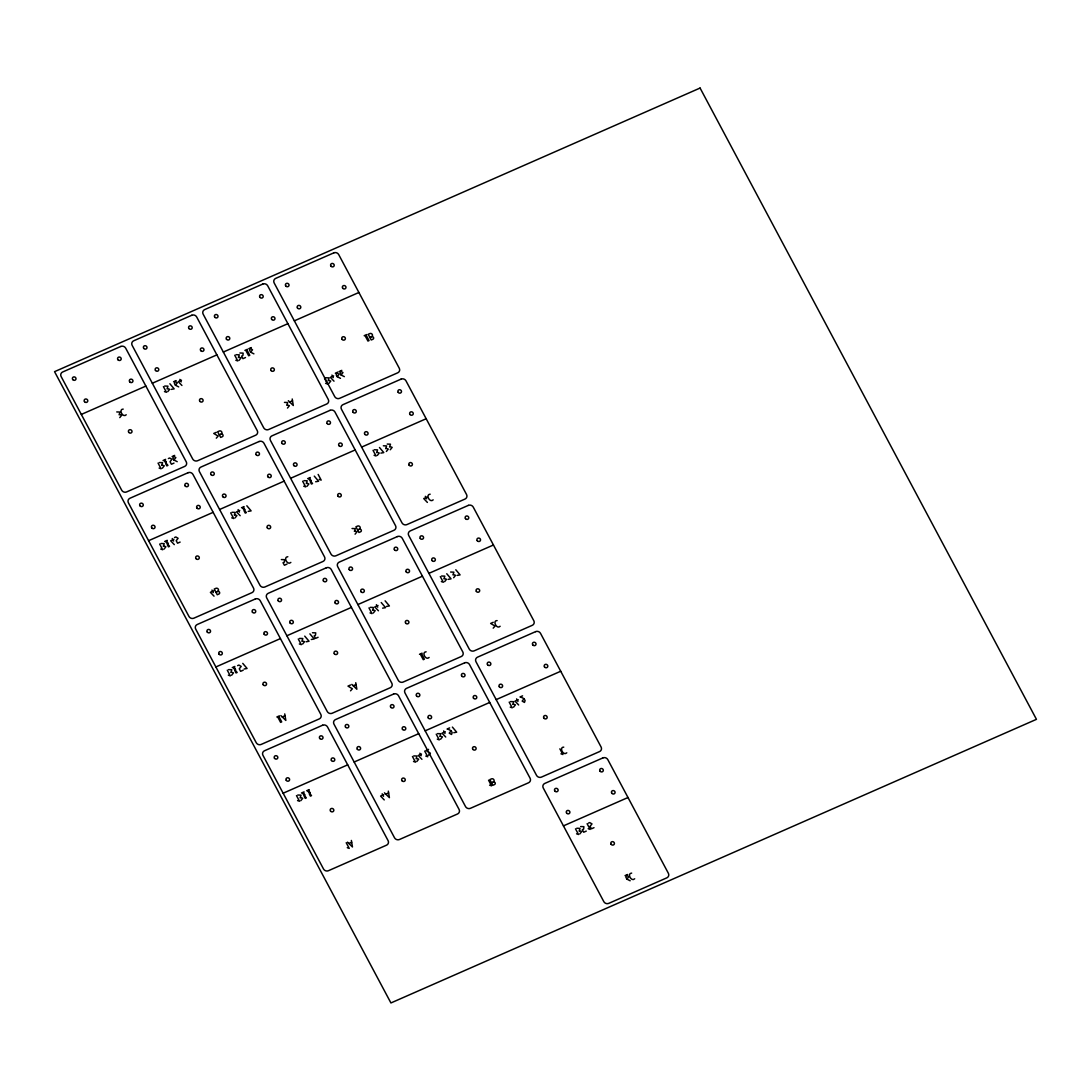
<?xml version="1.0" encoding="UTF-8"?>
<svg xmlns="http://www.w3.org/2000/svg" width="1091" height="1091" viewBox="0 0 1091 1091"><rect width="100%" height="100%" fill="white"/><g stroke="black" fill="none" stroke-linecap="round" stroke-linejoin="round"><path stroke-width="1.5" d="M119.083 414.812L120.01 412.057L116.751 411.934M167.032 388.901L167.959 386.159L164.7 386.037M161.673 465.393L162.6 462.652L159.341 462.529M163.295 546.359L164.223 543.618L160.963 543.495M238.356 357.562L239.284 354.82L236.024 354.684M234.306 515.157L235.233 512.415L231.974 512.293M286.783 405.266L287.71 402.511L284.465 402.388M328.146 380.65L329.073 377.895L325.827 377.772M230.883 672.479L231.81 669.738L228.564 669.601M306.271 483.545L307.198 480.79L303.953 480.667M301.893 641.276L302.821 638.535L299.575 638.412M376.64 452.629L377.568 449.874L374.308 449.751M354.384 531.372L355.311 528.63L352.052 528.508M385.682 448.66L386.609 445.905L383.35 445.783M389.555 446.955L390.483 444.201L387.223 444.078M300.093 797.889L301.034 795.148L297.775 795.012M372.577 610.224L373.504 607.482L370.258 607.346M443.914 578.885L444.842 576.143L441.582 576.007M452.956 574.916L453.883 572.175L450.624 572.039M416.066 758.777L416.994 756.036L413.748 755.899M439.85 736.48L440.791 733.738L437.532 733.616M512.797 704.431L513.725 701.69L510.479 701.568M579.103 831.124L580.03 828.369L576.784 828.246M216.291 438.173L218.132 436.114L213.768 433.441L216.359 432.309M350.525 690.835L352.366 688.776L348.002 686.103L350.579 684.971M493.187 628.157L495.028 626.084L490.664 623.425L493.241 622.293M428.531 755.245L430.372 753.185L426.008 750.513L428.586 749.381M81.32 414.43L145.88 386.078M152.331 383.241L216.891 354.875M223.341 352.038L287.888 323.672M294.352 320.836L358.898 292.483M173.564 381.741L176.156 380.609M244.902 350.402L247.48 349.27M248.775 348.697L251.353 347.565M239.897 352.993L243.157 353.116L242.87 355.584L241.588 356.143L242.925 358.666L245.516 357.534M181.515 380.2L178.283 381.618L181.924 385.478M175.419 385.218L177.328 382.818L175.024 381.495L174.41 383.323L175.419 385.218L178.706 386.896M250.616 352.175L252.526 349.775L250.234 348.452L249.607 350.279L250.616 352.175L253.903 353.852M123.201 409.098C118.223 409.125 122.778 418.235 126.229 414.785M167.728 391.71L169.637 389.31L167.673 388.614M239.052 360.371L240.961 357.971L238.997 357.275M119.778 417.608L121.687 415.221L119.724 414.525M364.176 335.687L366.753 334.555M369.89 337.46L371.513 336.751A1.473 1.364 24.5 0 1 373.477 337.446A1.473 1.364 24.5 0 1 372.849 339.274L371.24 339.983L368.212 334.296L369.822 333.587A1.841 1.705 24.5 0 1 372.276 334.46A1.841 1.705 24.5 0 1 371.513 336.751M335.332 373.204L337.924 372.072M339.206 371.499L341.797 370.367M333.601 375.918L330.368 377.336L334.01 381.182M337.187 376.668L339.096 374.281L336.792 372.945L336.178 374.786L337.187 376.668L340.474 378.345M341.06 374.977L342.969 372.577L340.665 371.254L340.051 373.081L341.06 374.977L344.347 376.64M328.855 383.459L330.764 381.059L328.8 380.364M289.715 402.02L292.511 400.792M219.332 434.9L220.941 434.191A1.473 1.364 24.5 0 1 222.905 434.886A1.473 1.364 24.5 0 1 222.291 436.714L220.668 437.423L217.641 431.736L219.264 431.027A1.841 1.705 24.5 0 1 221.718 431.9A1.841 1.705 24.5 0 1 220.941 434.191M163.05 460.511L165.627 459.366M172.092 456.543L174.669 455.397M168.382 458.547L169.678 457.988L171.969 459.311L170.06 461.711L171.41 464.234L173.987 463.102M287.492 408.061L289.401 405.675L287.438 404.979M173.933 460.007L175.842 457.606L173.551 456.283L172.923 458.111L173.933 460.007L177.219 461.684M162.368 468.203L164.277 465.802L162.314 465.107M148.594 540.7L213.154 512.334M219.605 509.497L284.165 481.131M290.615 478.294L355.161 449.942M361.626 447.105L426.172 418.739M164.673 541.477L167.25 540.331M241.493 507.724L244.07 506.592M307.648 478.649L310.239 477.517M174.519 537.536L175.815 536.963L178.106 538.286L176.196 540.686L177.547 543.209L180.124 542.077M173.905 539.363L170.673 540.781L174.315 544.627M239.747 510.438L236.515 511.856L240.17 515.702M163.991 549.168L165.9 546.768L163.936 546.073M235.001 517.966L236.911 515.579L234.947 514.884M306.98 486.354L308.889 483.954L306.926 483.258M377.336 455.438L379.245 453.038L377.281 452.342M386.378 451.456L388.287 449.069L386.323 448.374M390.251 449.765L392.16 447.365L390.196 446.669M281.369 559.56L284.628 559.683L284.342 562.151L283.046 562.711L284.396 565.247L286.974 564.102M287.819 556.724C282.801 556.915 287.492 565.861 290.847 562.41M430.168 494.182C425.163 494.318 429.827 503.333 433.195 499.869M213.618 590.886L210.386 592.304L214.041 596.163M426.963 497.155L423.731 498.573L427.386 502.419M215.923 592.208L217.532 591.499A1.473 1.364 24.5 0 1 219.496 592.195A1.473 1.364 24.5 0 1 218.882 594.036L217.259 594.745L214.231 589.058L215.854 588.349A1.841 1.705 24.5 0 1 218.309 589.222A1.841 1.705 24.5 0 1 217.532 591.499M357.616 529.953L359.225 529.244A1.473 1.364 24.5 0 1 361.189 529.94A1.473 1.364 24.5 0 1 360.575 531.781L358.953 532.49L355.925 526.803L357.548 526.094A1.841 1.705 24.5 0 1 360.003 526.967A1.841 1.705 24.5 0 1 359.225 529.244M355.08 534.181L356.989 531.794L355.025 531.099M215.868 666.956L280.428 638.59M286.878 635.753L351.438 607.387M357.889 604.564L422.435 576.198M428.899 573.361L493.446 544.995M232.26 667.583L234.851 666.451M237.593 665.633L238.888 665.074L241.193 666.396L239.284 668.797L240.62 671.32L243.211 670.188M312.476 632.739L315.735 632.862L315.449 635.33L314.167 635.889L315.504 638.412L318.095 637.28M378.031 605.491L374.799 606.91L378.441 610.769M231.592 675.288L233.501 672.888L231.537 672.192M302.602 644.085L304.512 641.699L302.548 641.003M373.286 613.033L375.195 610.633L373.231 609.937M444.61 581.694L446.519 579.294L444.555 578.598M453.651 577.725L455.561 575.325L453.597 574.63M276.828 716.992L279.405 715.846M419.49 654.3L422.067 653.168M426.104 651.791C421.085 652.063 425.845 660.928 429.131 657.464M497.114 620.588C492.259 620.343 496.569 629.78 500.142 626.275M282.242 716.937L285.037 715.71M353.252 685.748L356.048 684.521M283.142 793.212L347.702 764.846M354.152 762.009L418.712 733.657M425.163 730.82L489.709 702.454M496.173 699.617L560.719 671.251M301.484 792.993L304.062 791.861M306.639 790.73L309.23 789.598M447.051 729.047L449.628 727.902M519.984 696.985L522.575 695.853M445.305 731.747L442.073 733.166L445.728 737.025M518.252 699.699L515.02 701.118L518.661 704.977M451.142 730.752L449.233 733.138L451.538 734.475L452.151 732.647L451.142 730.752L447.855 729.074M524.089 698.704L522.18 701.09L524.471 702.427L525.098 700.586L524.089 698.704L520.802 697.026M300.802 800.699L302.712 798.298L300.748 797.603M440.559 739.289L442.469 736.889L440.505 736.193M513.506 707.241L515.416 704.841L513.452 704.145M421.521 754.045L418.289 755.463L421.931 759.322M416.776 761.586L418.685 759.186L416.721 758.49M383.814 794.657L380.595 796.075L384.237 799.921M385.819 794.166L388.614 792.939M563.747 747.13C558.824 746.98 563.229 756.295 566.774 752.817M348.875 843.479L351.67 842.252M491.509 782.765L493.132 782.056A1.473 1.364 24.5 0 1 495.096 782.752A1.473 1.364 24.5 0 1 494.468 784.579L492.859 785.288L489.832 779.601L491.441 778.892A1.841 1.705 24.5 0 1 493.896 779.765A1.841 1.705 24.5 0 1 493.132 782.056M563.447 825.873L627.993 797.521M580.657 826.542L583.903 826.678L583.63 829.133L582.335 829.706L583.685 832.228L586.262 831.097M588.404 823.146L589.685 822.573L591.99 823.896L590.081 826.296L591.431 828.819L594.009 827.687M579.812 833.933L581.721 831.533L579.757 830.837M625.048 875.623L627.625 874.491M631.662 873.1C626.643 873.291 631.334 882.237 634.689 878.787M626.889 879.101L628.798 876.7L626.507 875.377L625.879 877.205L626.889 879.101L630.175 880.778M325.595 383.323L327.559 384.018L324.532 378.332M235.806 360.248L237.77 360.944L234.742 355.257M374.09 455.302L376.054 455.997L373.027 450.324M164.468 391.587L166.432 392.283L163.405 386.596M319.213 479.413L321.177 480.108L318.149 474.421M303.721 486.218L305.685 486.913L302.657 481.24M159.122 468.08L161.086 468.775L158.059 463.089M441.364 581.558L443.328 582.253L440.3 576.58M231.742 517.843L233.706 518.539L230.678 512.852M370.026 612.91L371.99 613.606L368.963 607.919M160.732 549.046L162.695 549.741L159.668 544.054M510.247 707.118L512.211 707.814L509.183 702.127M299.343 643.963L301.307 644.658L298.279 638.971M560.938 753.813L562.901 754.508L559.874 748.835M437.3 739.166L439.264 739.862L436.236 734.175M228.333 675.165L230.296 675.861L227.269 670.174M425.776 756.063L427.74 756.759L424.713 751.085M489.6 785.152L491.564 785.847L488.536 780.174M413.516 761.463L415.48 762.159L412.453 756.472M588.172 828.696L590.136 829.392L587.108 823.705M576.553 833.797L578.516 834.492L575.489 828.819M297.543 800.562L299.507 801.258L296.479 795.584M347.265 847.693L349.229 848.389L346.202 842.716M288.338 400.683L293.302 405.511L292.211 398.979M351.875 684.398L356.839 689.239L355.748 682.707M384.441 792.816L389.405 797.657L388.314 791.125M280.864 715.601L285.828 720.428L284.737 713.896M347.497 842.143L352.461 846.971L351.37 840.438M379.477 447.487L383.8 452.601L380.882 453.106M455.793 569.775L460.102 574.889L457.184 575.393M446.751 573.743L451.074 578.857L448.156 579.362M314.276 476.126L318.599 481.24L315.681 481.745M385.109 600.827L389.419 605.941L386.5 606.446M381.236 602.532L385.546 607.646L382.627 608.151M169.869 383.759L174.178 388.873L171.26 389.378M452.383 727.083L456.693 732.197L453.774 732.702M246.825 505.76L251.135 510.888L248.216 511.379M309.899 633.871L314.222 638.985L311.303 639.49M304.73 636.135L309.053 641.249L306.135 641.753M242.761 663.369L247.084 668.483L244.166 668.988M425.326 496.31L426.663 498.832M516.602 698.867L517.952 701.39M331.95 375.072L333.3 377.595M376.381 604.659L377.731 607.182M443.669 730.915L445.005 733.438M419.871 753.213L421.221 755.736M179.865 379.368L181.215 381.891M238.111 509.592L239.447 512.115M382.177 793.812L383.527 796.335M211.981 590.054L213.318 592.577M172.255 538.531L173.605 541.054M166.282 462.298L165.764 463.893L166.828 465.884L167.932 465.393L164.127 460.797L165.218 460.307L166.282 462.298M167.891 543.263L167.387 544.859L168.45 546.85L169.541 546.359L165.737 541.763L166.841 541.272L167.891 543.263M244.711 509.511L244.207 511.106L245.27 513.097L246.361 512.606L242.557 508.011L243.648 507.52L244.711 509.511M235.492 669.383L234.988 670.965L236.051 672.956L237.142 672.479L233.338 667.869L234.429 667.392L235.492 669.383M310.88 480.449L310.376 482.031L311.44 484.022L312.531 483.545L308.726 478.935L309.817 478.458L310.88 480.449M304.703 794.793L304.198 796.375L305.262 798.367L306.353 797.889L302.548 793.28L303.639 792.802L304.703 794.793M309.871 792.53L309.367 794.112L310.417 796.103L311.521 795.625L307.717 791.016L308.808 790.539L309.871 792.53M700.081 88.044L54.55 371.663L390.919 1002.956L1036.45 719.337L700.081 88.044M120.787 346.461L62.692 371.976A3.682 3.409 24.5 0 0 61.137 376.559L121.687 490.186A3.682 3.409 24.5 0 0 126.597 491.932L184.693 466.403A3.682 3.409 24.5 0 0 186.247 461.834L125.697 348.193A3.682 3.409 24.5 0 0 120.787 346.461M191.798 315.258L133.702 340.787A3.682 3.409 24.5 0 0 132.147 345.356L192.698 458.997A3.682 3.409 24.5 0 0 197.607 460.729L255.703 435.2A3.682 3.409 24.5 0 0 257.244 430.631L196.707 317.004A3.682 3.409 24.5 0 0 191.798 315.258M262.795 284.055L204.699 309.585A3.682 3.409 24.5 0 0 203.158 314.167L263.708 427.795A3.682 3.409 24.5 0 0 268.618 429.527L326.714 404.011A3.682 3.409 24.5 0 0 328.255 399.429L267.704 285.801A3.682 3.409 24.5 0 0 262.795 284.055M333.805 252.867L275.709 278.382A3.682 3.409 24.5 0 0 274.168 282.964L334.719 396.592A3.682 3.409 24.5 0 0 339.628 398.338L397.724 372.808A3.682 3.409 24.5 0 0 399.265 368.24L338.715 254.598A3.682 3.409 24.5 0 0 333.805 252.867M247.071 350.211L245.966 350.688L248.68 355.775L249.771 355.298L247.071 350.211M366.331 335.496L365.24 335.973L367.953 341.06L369.044 340.583L366.331 335.496M188.061 472.717L129.965 498.246A3.682 3.409 24.5 0 0 128.411 502.815L188.961 616.456A3.682 3.409 24.5 0 0 193.871 618.188L251.966 592.658A3.682 3.409 24.5 0 0 253.521 588.09L192.971 474.449A3.682 3.409 24.5 0 0 188.061 472.717M259.072 441.514L200.976 467.043A3.682 3.409 24.5 0 0 199.421 471.612L259.972 585.253A3.682 3.409 24.5 0 0 264.881 586.985L322.977 561.47A3.682 3.409 24.5 0 0 324.518 556.887L263.981 443.26A3.682 3.409 24.5 0 0 259.072 441.514M330.082 410.325L271.973 435.841A3.682 3.409 24.5 0 0 270.432 440.423L330.982 554.051A3.682 3.409 24.5 0 0 335.892 555.796L393.987 530.267A3.682 3.409 24.5 0 0 395.528 525.685L334.992 412.057A3.682 3.409 24.5 0 0 330.082 410.325M401.079 379.123L342.983 404.652A3.682 3.409 24.5 0 0 341.442 409.22L401.993 522.862A3.682 3.409 24.5 0 0 406.902 524.594L464.998 499.064A3.682 3.409 24.5 0 0 466.539 494.496L405.988 380.854A3.682 3.409 24.5 0 0 401.079 379.123M255.335 598.973L197.239 624.502A3.682 3.409 24.5 0 0 195.684 629.071L256.235 742.712A3.682 3.409 24.5 0 0 261.144 744.444L319.24 718.928A3.682 3.409 24.5 0 0 320.795 714.346L260.244 600.718A3.682 3.409 24.5 0 0 255.335 598.973M326.345 567.784L268.25 593.299A3.682 3.409 24.5 0 0 266.695 597.882L327.245 711.509A3.682 3.409 24.5 0 0 332.155 713.255L390.251 687.725A3.682 3.409 24.5 0 0 391.792 683.143L331.255 569.516A3.682 3.409 24.5 0 0 326.345 567.784M397.356 536.581L339.246 562.11A3.682 3.409 24.5 0 0 337.705 566.679L398.256 680.307A3.682 3.409 24.5 0 0 403.165 682.052L461.261 656.523A3.682 3.409 24.5 0 0 462.802 651.954L402.265 538.313A3.682 3.409 24.5 0 0 397.356 536.581M468.353 505.378L410.257 530.908A3.682 3.409 24.5 0 0 408.716 535.476L469.266 649.118A3.682 3.409 24.5 0 0 474.176 650.85L532.272 625.32A3.682 3.409 24.5 0 0 533.813 620.752L473.262 507.124A3.682 3.409 24.5 0 0 468.353 505.378M278.982 716.787L277.891 717.278L280.605 722.365L281.696 721.874L278.982 716.787M421.644 654.109L420.553 654.586L423.267 659.673L424.358 659.196L421.644 654.109M322.609 725.229L264.513 750.758A3.682 3.409 24.5 0 0 262.958 755.34L323.509 868.968A3.682 3.409 24.5 0 0 328.418 870.713L386.514 845.184A3.682 3.409 24.5 0 0 388.069 840.602L327.518 726.974A3.682 3.409 24.5 0 0 322.609 725.229M393.619 694.04L335.523 719.569A3.682 3.409 24.5 0 0 333.969 724.138L394.519 837.765A3.682 3.409 24.5 0 0 399.429 839.511L457.524 813.981A3.682 3.409 24.5 0 0 459.066 809.413L398.529 695.772A3.682 3.409 24.5 0 0 393.619 694.04M464.63 662.837L406.52 688.366A3.682 3.409 24.5 0 0 404.979 692.935L465.53 806.576A3.682 3.409 24.5 0 0 470.439 808.308L528.535 782.779A3.682 3.409 24.5 0 0 530.076 778.21L469.539 664.583A3.682 3.409 24.5 0 0 464.63 662.837M535.626 631.634L477.531 657.164A3.682 3.409 24.5 0 0 475.99 661.746L536.54 775.374A3.682 3.409 24.5 0 0 541.45 777.106L599.545 751.59A3.682 3.409 24.5 0 0 601.086 747.008L540.536 633.38A3.682 3.409 24.5 0 0 535.626 631.634M602.9 757.904L544.804 783.42A3.682 3.409 24.5 0 0 543.263 788.002L603.814 901.63A3.682 3.409 24.5 0 0 608.723 903.375L666.819 877.846A3.682 3.409 24.5 0 0 668.36 873.277L607.81 759.636A3.682 3.409 24.5 0 0 602.9 757.904M401.979 780.706A1.841 1.705 24.5 0 0 405.116 780.556A1.841 1.705 24.5 0 0 403.247 778.047A1.841 1.705 24.5 0 0 401.979 780.706M402.511 729.374A1.841 1.705 24.5 0 0 405.647 729.224A1.841 1.705 24.5 0 0 403.779 726.715A1.841 1.705 24.5 0 0 402.511 729.374M357.316 749.231A1.841 1.705 24.5 0 0 360.453 749.081A1.841 1.705 24.5 0 0 358.598 746.558A1.841 1.705 24.5 0 0 357.316 749.231M390.742 707.282A1.841 1.705 24.5 0 0 393.865 707.132A1.841 1.705 24.5 0 0 392.01 704.609A1.841 1.705 24.5 0 0 390.742 707.282M345.547 727.138A1.841 1.705 24.5 0 0 348.684 726.988A1.841 1.705 24.5 0 0 346.829 724.465A1.841 1.705 24.5 0 0 345.547 727.138M271.086 370.558A1.841 1.705 24.5 0 0 274.209 370.367A1.841 1.705 24.5 0 0 272.314 367.872A1.841 1.705 24.5 0 0 271.086 370.558M259.876 297.243A1.841 1.705 24.5 0 0 263.026 297.216A1.841 1.705 24.5 0 0 261.267 294.638A1.841 1.705 24.5 0 0 259.876 297.243M226.464 339.192A1.841 1.705 24.5 0 0 229.615 339.165A1.841 1.705 24.5 0 0 227.855 336.587A1.841 1.705 24.5 0 0 226.464 339.192M271.645 319.336A1.841 1.705 24.5 0 0 274.796 319.308A1.841 1.705 24.5 0 0 273.05 316.731A1.841 1.705 24.5 0 0 271.645 319.336M214.695 317.099A1.841 1.705 24.5 0 0 217.832 317.072A1.841 1.705 24.5 0 0 216.086 314.494A1.841 1.705 24.5 0 0 214.695 317.099M278.205 600.786A1.841 1.705 24.5 0 0 281.355 600.827A1.841 1.705 24.5 0 0 279.664 598.209A1.841 1.705 24.5 0 0 278.205 600.786M334.31 653.727A1.841 1.705 24.5 0 0 337.446 653.714A1.841 1.705 24.5 0 0 335.714 651.122A1.841 1.705 24.5 0 0 334.31 653.727M323.4 580.93A1.841 1.705 24.5 0 0 326.55 580.971A1.841 1.705 24.5 0 0 324.845 578.353A1.841 1.705 24.5 0 0 323.4 580.93M335.169 603.023A1.841 1.705 24.5 0 0 338.319 603.064A1.841 1.705 24.5 0 0 336.628 600.445A1.841 1.705 24.5 0 0 335.169 603.023M289.988 622.879A1.841 1.705 24.5 0 0 293.138 622.92A1.841 1.705 24.5 0 0 291.433 620.302A1.841 1.705 24.5 0 0 289.988 622.879M330.546 811.104A1.841 1.705 24.5 0 0 333.682 810.913A1.841 1.705 24.5 0 0 331.787 808.417A1.841 1.705 24.5 0 0 330.546 811.104M286.251 780.338A1.841 1.705 24.5 0 0 289.401 780.379A1.841 1.705 24.5 0 0 287.697 777.76A1.841 1.705 24.5 0 0 286.251 780.338M274.482 758.245A1.841 1.705 24.5 0 0 277.632 758.272A1.841 1.705 24.5 0 0 275.928 755.668A1.841 1.705 24.5 0 0 274.482 758.245M319.663 738.389A1.841 1.705 24.5 0 0 322.813 738.43A1.841 1.705 24.5 0 0 321.109 735.811A1.841 1.705 24.5 0 0 319.663 738.389M331.432 760.482A1.841 1.705 24.5 0 0 334.582 760.522A1.841 1.705 24.5 0 0 332.891 757.904A1.841 1.705 24.5 0 0 331.432 760.482M263.217 684.78A1.841 1.705 24.5 0 0 266.368 684.793A1.841 1.705 24.5 0 0 264.649 682.189A1.841 1.705 24.5 0 0 263.217 684.78M252.444 612.201A1.841 1.705 24.5 0 0 255.58 612.092A1.841 1.705 24.5 0 0 253.739 609.555A1.841 1.705 24.5 0 0 252.444 612.201M264.213 634.307A1.841 1.705 24.5 0 0 267.35 634.185A1.841 1.705 24.5 0 0 265.522 631.648A1.841 1.705 24.5 0 0 264.213 634.307M219.032 654.15A1.841 1.705 24.5 0 0 222.169 654.041A1.841 1.705 24.5 0 0 220.327 651.504A1.841 1.705 24.5 0 0 219.032 654.15M207.263 632.057A1.841 1.705 24.5 0 0 210.399 631.934A1.841 1.705 24.5 0 0 208.558 629.412A1.841 1.705 24.5 0 0 207.263 632.057M139.934 505.733A1.841 1.705 24.5 0 0 143.085 505.747A1.841 1.705 24.5 0 0 141.366 503.142A1.841 1.705 24.5 0 0 139.934 505.733M185.129 485.877A1.841 1.705 24.5 0 0 188.266 485.89A1.841 1.705 24.5 0 0 186.547 483.286A1.841 1.705 24.5 0 0 185.129 485.877M195.998 558.592A1.841 1.705 24.5 0 0 199.135 558.497A1.841 1.705 24.5 0 0 197.321 555.946A1.841 1.705 24.5 0 0 195.998 558.592M151.717 527.826A1.841 1.705 24.5 0 0 154.854 527.839A1.841 1.705 24.5 0 0 153.135 525.235A1.841 1.705 24.5 0 0 151.717 527.826M196.898 507.983A1.841 1.705 24.5 0 0 200.048 507.983A1.841 1.705 24.5 0 0 198.33 505.392A1.841 1.705 24.5 0 0 196.898 507.983M281.996 443.41A1.841 1.705 24.5 0 0 285.133 443.273A1.841 1.705 24.5 0 0 283.292 440.75A1.841 1.705 24.5 0 0 281.996 443.41M327.191 423.553A1.841 1.705 24.5 0 0 330.328 423.431A1.841 1.705 24.5 0 0 328.486 420.894A1.841 1.705 24.5 0 0 327.191 423.553M338.96 445.646A1.841 1.705 24.5 0 0 342.097 445.523A1.841 1.705 24.5 0 0 340.256 442.987A1.841 1.705 24.5 0 0 338.96 445.646M338.019 496.187A1.841 1.705 24.5 0 0 341.142 496.023A1.841 1.705 24.5 0 0 339.274 493.514A1.841 1.705 24.5 0 0 338.019 496.187M293.779 465.502A1.841 1.705 24.5 0 0 296.916 465.38A1.841 1.705 24.5 0 0 295.075 462.843A1.841 1.705 24.5 0 0 293.779 465.502M200.676 350.579A1.841 1.705 24.5 0 0 203.812 350.47A1.841 1.705 24.5 0 0 201.985 347.934A1.841 1.705 24.5 0 0 200.676 350.579M143.712 348.343A1.841 1.705 24.5 0 0 146.849 348.22A1.841 1.705 24.5 0 0 145.021 345.683A1.841 1.705 24.5 0 0 143.712 348.343M155.481 370.435A1.841 1.705 24.5 0 0 158.631 370.326A1.841 1.705 24.5 0 0 156.79 367.79A1.841 1.705 24.5 0 0 155.481 370.435M188.907 328.486A1.841 1.705 24.5 0 0 192.043 328.377A1.841 1.705 24.5 0 0 190.216 325.841A1.841 1.705 24.5 0 0 188.907 328.486M199.776 401.243A1.841 1.705 24.5 0 0 202.926 401.188A1.841 1.705 24.5 0 0 201.153 398.624A1.841 1.705 24.5 0 0 199.776 401.243M472.839 749.34A1.841 1.705 24.5 0 0 475.976 749.176A1.841 1.705 24.5 0 0 474.108 746.667A1.841 1.705 24.5 0 0 472.839 749.34M473.48 698.117A1.841 1.705 24.5 0 0 476.617 698.09A1.841 1.705 24.5 0 0 474.858 695.513A1.841 1.705 24.5 0 0 473.48 698.117M461.698 676.025A1.841 1.705 24.5 0 0 464.848 675.997A1.841 1.705 24.5 0 0 463.089 673.42A1.841 1.705 24.5 0 0 461.698 676.025M428.286 717.973A1.841 1.705 24.5 0 0 431.436 717.946A1.841 1.705 24.5 0 0 429.677 715.369A1.841 1.705 24.5 0 0 428.286 717.973M416.517 695.881A1.841 1.705 24.5 0 0 419.667 695.853A1.841 1.705 24.5 0 0 417.908 693.262A1.841 1.705 24.5 0 0 416.517 695.881M297.434 307.935A1.841 1.705 24.5 0 0 300.584 308.03A1.841 1.705 24.5 0 0 298.948 305.385A1.841 1.705 24.5 0 0 297.434 307.935M342.615 288.079A1.841 1.705 24.5 0 0 345.765 288.174A1.841 1.705 24.5 0 0 344.129 285.528A1.841 1.705 24.5 0 0 342.615 288.079M330.846 265.986A1.841 1.705 24.5 0 0 333.996 266.081A1.841 1.705 24.5 0 0 332.36 263.436A1.841 1.705 24.5 0 0 330.846 265.986M285.665 285.828A1.841 1.705 24.5 0 0 288.815 285.937A1.841 1.705 24.5 0 0 287.165 283.292A1.841 1.705 24.5 0 0 285.665 285.828M342.097 339.383A1.841 1.705 24.5 0 0 345.233 339.192A1.841 1.705 24.5 0 0 343.324 336.696A1.841 1.705 24.5 0 0 342.097 339.383M566.597 813.068A1.841 1.705 24.5 0 0 569.734 812.972A1.841 1.705 24.5 0 0 567.92 810.422A1.841 1.705 24.5 0 0 566.597 813.068M554.814 790.975A1.841 1.705 24.5 0 0 557.965 790.88A1.841 1.705 24.5 0 0 556.151 788.329A1.841 1.705 24.5 0 0 554.814 790.975M611.778 793.212A1.841 1.705 24.5 0 0 614.915 793.116A1.841 1.705 24.5 0 0 613.101 790.566A1.841 1.705 24.5 0 0 611.778 793.212M600.009 771.119A1.841 1.705 24.5 0 0 603.146 771.023A1.841 1.705 24.5 0 0 601.332 768.473A1.841 1.705 24.5 0 0 600.009 771.119M611.042 844.189A1.841 1.705 24.5 0 0 614.192 844.284A1.841 1.705 24.5 0 0 612.556 841.638A1.841 1.705 24.5 0 0 611.042 844.189M267.895 476.767A1.841 1.705 24.5 0 0 271.045 476.794A1.841 1.705 24.5 0 0 269.341 474.19A1.841 1.705 24.5 0 0 267.895 476.767M222.714 496.623A1.841 1.705 24.5 0 0 225.864 496.65A1.841 1.705 24.5 0 0 224.16 494.046A1.841 1.705 24.5 0 0 222.714 496.623M267.322 527.88A1.841 1.705 24.5 0 0 270.473 527.908A1.841 1.705 24.5 0 0 268.768 525.303A1.841 1.705 24.5 0 0 267.322 527.88M256.126 454.674A1.841 1.705 24.5 0 0 259.276 454.702A1.841 1.705 24.5 0 0 257.571 452.097A1.841 1.705 24.5 0 0 256.126 454.674M210.945 474.53A1.841 1.705 24.5 0 0 214.095 474.558A1.841 1.705 24.5 0 0 212.377 471.953A1.841 1.705 24.5 0 0 210.945 474.53M409.098 465.148A1.841 1.705 24.5 0 0 412.234 465.121A1.841 1.705 24.5 0 0 410.475 462.543A1.841 1.705 24.5 0 0 409.098 465.148M353.034 412.234A1.841 1.705 24.5 0 0 356.157 412.057A1.841 1.705 24.5 0 0 354.275 409.548A1.841 1.705 24.5 0 0 353.034 412.234M364.803 434.327A1.841 1.705 24.5 0 0 367.94 434.15A1.841 1.705 24.5 0 0 366.044 431.654A1.841 1.705 24.5 0 0 364.803 434.327M409.998 414.485A1.841 1.705 24.5 0 0 413.121 414.294A1.841 1.705 24.5 0 0 411.225 411.798A1.841 1.705 24.5 0 0 409.998 414.485M398.215 392.378A1.841 1.705 24.5 0 0 401.352 392.201A1.841 1.705 24.5 0 0 399.456 389.705A1.841 1.705 24.5 0 0 398.215 392.378M128.738 432.35A1.841 1.705 24.5 0 0 131.861 432.186A1.841 1.705 24.5 0 0 129.993 429.677A1.841 1.705 24.5 0 0 128.738 432.35M117.91 359.703A1.841 1.705 24.5 0 0 121.046 359.553A1.841 1.705 24.5 0 0 119.178 357.03A1.841 1.705 24.5 0 0 117.91 359.703M84.498 401.652A1.841 1.705 24.5 0 0 87.635 401.502A1.841 1.705 24.5 0 0 85.753 398.979A1.841 1.705 24.5 0 0 84.498 401.652M129.679 381.809A1.841 1.705 24.5 0 0 132.816 381.645A1.841 1.705 24.5 0 0 130.947 379.136A1.841 1.705 24.5 0 0 129.679 381.809M72.729 379.559A1.841 1.705 24.5 0 0 75.852 379.395A1.841 1.705 24.5 0 0 73.983 376.886A1.841 1.705 24.5 0 0 72.729 379.559M476.344 591.377A1.841 1.705 24.5 0 0 479.495 591.39A1.841 1.705 24.5 0 0 477.776 588.785A1.841 1.705 24.5 0 0 476.344 591.377M420.28 538.477A1.841 1.705 24.5 0 0 423.417 538.34A1.841 1.705 24.5 0 0 421.576 535.817A1.841 1.705 24.5 0 0 420.28 538.477M477.244 540.713A1.841 1.705 24.5 0 0 480.381 540.577A1.841 1.705 24.5 0 0 478.54 538.054A1.841 1.705 24.5 0 0 477.244 540.713M465.475 518.62A1.841 1.705 24.5 0 0 468.612 518.484A1.841 1.705 24.5 0 0 466.757 515.961A1.841 1.705 24.5 0 0 465.475 518.62M432.063 560.569A1.841 1.705 24.5 0 0 435.2 560.433A1.841 1.705 24.5 0 0 433.345 557.91A1.841 1.705 24.5 0 0 432.063 560.569M543.864 718.096A1.841 1.705 24.5 0 0 547 718.055A1.841 1.705 24.5 0 0 545.227 715.478A1.841 1.705 24.5 0 0 543.864 718.096M544.491 666.928A1.841 1.705 24.5 0 0 547.641 666.874A1.841 1.705 24.5 0 0 545.855 664.31A1.841 1.705 24.5 0 0 544.491 666.928M499.31 686.785A1.841 1.705 24.5 0 0 502.446 686.73A1.841 1.705 24.5 0 0 500.674 684.166A1.841 1.705 24.5 0 0 499.31 686.785M532.722 644.836A1.841 1.705 24.5 0 0 535.858 644.781A1.841 1.705 24.5 0 0 534.085 642.217A1.841 1.705 24.5 0 0 532.722 644.836M487.527 664.692A1.841 1.705 24.5 0 0 490.677 664.637A1.841 1.705 24.5 0 0 488.891 662.073A1.841 1.705 24.5 0 0 487.527 664.692M405.647 623.125A1.841 1.705 24.5 0 0 408.77 622.975A1.841 1.705 24.5 0 0 406.916 620.452A1.841 1.705 24.5 0 0 405.647 623.125M394.424 549.741A1.841 1.705 24.5 0 0 397.56 549.755A1.841 1.705 24.5 0 0 395.842 547.15A1.841 1.705 24.5 0 0 394.424 549.741M360.998 591.69A1.841 1.705 24.5 0 0 364.149 591.704A1.841 1.705 24.5 0 0 362.43 589.099A1.841 1.705 24.5 0 0 360.998 591.69M349.229 569.597A1.841 1.705 24.5 0 0 352.379 569.611A1.841 1.705 24.5 0 0 350.647 567.006A1.841 1.705 24.5 0 0 349.229 569.597M406.193 571.848A1.841 1.705 24.5 0 0 409.343 571.848A1.841 1.705 24.5 0 0 407.611 569.257A1.841 1.705 24.5 0 0 406.193 571.848"/></g></svg>
